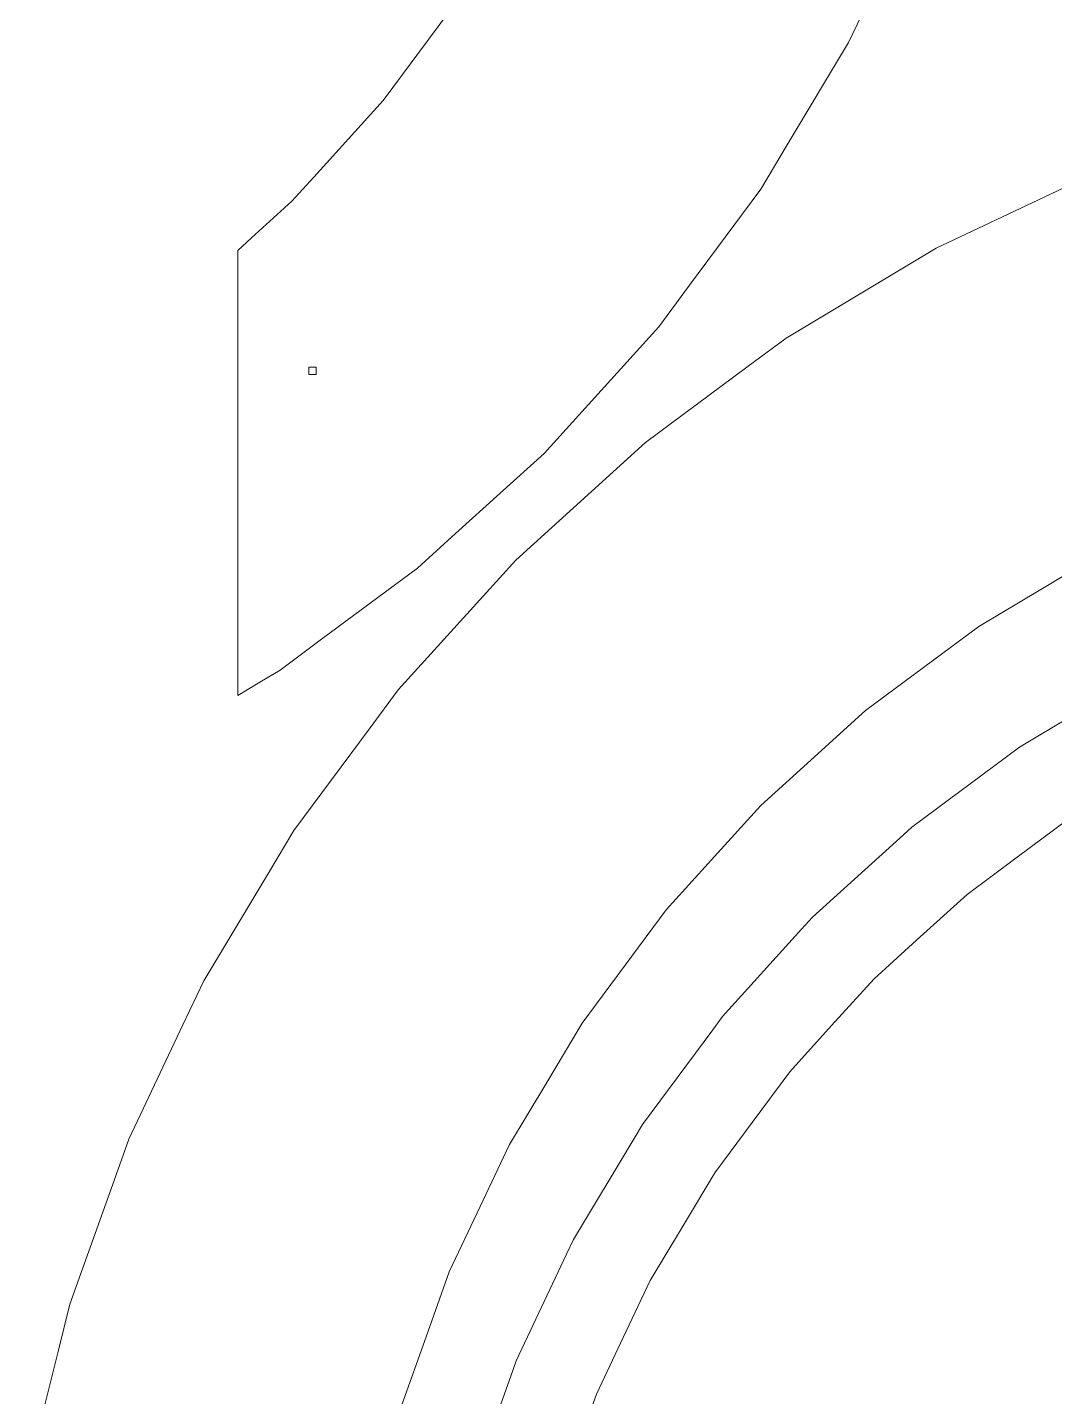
# Model space of a CAD drawing. Header units: centimetres. Extents: x -214 to 137, y -175 to 4.
# Drawn here: x -11.65 to -3.6, y -107.68 to -96.95 of the extents above; entities that cross this region are included whole.
import ezdxf

# ---------------------------------------------------------------- set-up
doc = ezdxf.new("R2010")
doc.units = ezdxf.units.CM
doc.header["$MEASUREMENT"] = 0
doc.layers.add('layer 1', color=7, linetype='Continuous')

msp = doc.modelspace()

# ---------------------------------------------------------------- linework, layer by layer
at = {"layer": 'layer 1', "color": 5, "lineweight": 9}
for points in [[(-8.22796, -96.66325), (-8.22796, -96.66325), (-8.71123, -97.31485), (-8.71123, -97.31485)], [(-5.21436, -97.06637), (-5.21436, -97.06637), (-5.0411, -96.70006), (-5.0411, -96.70006)], [(-5.69529, -97.86876), (-5.69529, -97.86876), (-5.21436, -97.06637), (-5.21436, -97.06637)], [(-8.71123, -97.31485), (-8.71123, -97.31485), (-8.86319, -97.51976), (-8.86319, -97.51976)], [(-8.86319, -97.51976), (-8.86319, -97.51976), (-9.408, -98.12086), (-9.408, -98.12086)], [(-5.90362, -98.21633), (-5.90362, -98.21633), (-5.69529, -97.86876), (-5.69529, -97.86876)], [(-3.28505, -98.0905), (-3.28505, -98.0905), (-3.6304, -98.25384), (-3.6304, -98.25384)], [(-9.408, -98.12086), (-9.408, -98.12086), (-9.57932, -98.30988), (-9.57932, -98.30988)], [(-6.46088, -98.96771), (-6.46088, -98.96771), (-5.90362, -98.21633), (-5.90362, -98.21633)], [(-9.57932, -98.30988), (-9.57932, -98.30988), (-9.89628, -98.59717), (-9.89628, -98.59717)], [(-3.6304, -98.25384), (-3.6304, -98.25384), (-4.52639, -98.67761), (-4.52639, -98.67761)], [(-9.89628, -98.59717), (-9.89628, -98.59717), (-10.00398, -98.69478), (-10.00398, -98.69478)], [(-10.00398, -98.69478), (-10.00398, -98.69478), (-10.00398, -99.06546), (-10.00398, -99.06546)], [(-4.52639, -98.67761), (-4.52639, -98.67761), (-4.85406, -98.87401), (-4.85406, -98.87401)], [(-6.70227, -99.29319), (-6.70227, -99.29319), (-6.46088, -98.96771), (-6.46088, -98.96771)], [(-4.85406, -98.87401), (-4.85406, -98.87401), (-5.7042, -99.38357), (-5.7042, -99.38357)], [(-10.00398, -99.06546), (-10.00398, -99.06546), (-10.00398, -99.86028), (-10.00398, -99.86028)], [(-7.3305, -99.98632), (-7.3305, -99.98632), (-6.70227, -99.29319), (-6.70227, -99.29319)], [(-5.7042, -99.38357), (-5.7042, -99.38357), (-6.01105, -99.61114), (-6.01105, -99.61114)], [(-9.3898, -99.60971), (-9.3898, -99.60971), (-9.44695, -99.60971), (-9.44695, -99.60971)], [(-9.44695, -99.60971), (-9.44695, -99.60971), (-9.44695, -99.66686), (-9.44695, -99.66686)], [(-9.3898, -99.66686), (-9.3898, -99.66686), (-9.3898, -99.60971), (-9.3898, -99.60971)], [(-6.01105, -99.61114), (-6.01105, -99.61114), (-6.80715, -100.20157), (-6.80715, -100.20157)], [(-9.44695, -99.66686), (-9.44695, -99.66686), (-9.3898, -99.66686), (-9.3898, -99.66686)], [(-10.00398, -99.86028), (-10.00398, -99.86028), (-10.00398, -101.47086), (-10.00398, -101.47086)], [(-7.60263, -100.28657), (-7.60263, -100.28657), (-7.3305, -99.98632), (-7.3305, -99.98632)], [(-6.80715, -100.20157), (-6.80715, -100.20157), (-7.09021, -100.45812), (-7.09021, -100.45812)], [(-8.29578, -100.91479), (-8.29578, -100.91479), (-7.60263, -100.28657), (-7.60263, -100.28657)], [(-7.09021, -100.45812), (-7.09021, -100.45812), (-7.82461, -101.12374), (-7.82461, -101.12374)], [(-8.59603, -101.18692), (-8.59603, -101.18692), (-8.29578, -100.91479), (-8.29578, -100.91479)], [(-3.70763, -101.35293), (-3.70763, -101.35293), (-3.24471, -101.07547), (-3.24471, -101.07547)], [(-9.34741, -101.74419), (-9.34741, -101.74419), (-8.59603, -101.18692), (-8.59603, -101.18692)], [(-7.82461, -101.12374), (-7.82461, -101.12374), (-8.08116, -101.4068), (-8.08116, -101.4068)], [(-8.08116, -101.4068), (-8.08116, -101.4068), (-8.74678, -102.1412), (-8.74678, -102.1412)], [(-4.19366, -101.64425), (-4.19366, -101.64425), (-3.70763, -101.35293), (-3.70763, -101.35293)], [(-10.00398, -101.47086), (-10.00398, -101.47086), (-10.00398, -102.18403), (-10.00398, -102.18403)], [(-4.62716, -101.96576), (-4.62716, -101.96576), (-4.19366, -101.64425), (-4.19366, -101.64425)], [(-9.67289, -101.98558), (-9.67289, -101.98558), (-9.34741, -101.74419), (-9.34741, -101.74419)], [(-5.0823, -102.30331), (-5.0823, -102.30331), (-4.62716, -101.96576), (-4.62716, -101.96576)], [(-10.00398, -102.18403), (-10.00398, -102.18403), (-9.83201, -102.08095), (-9.83201, -102.08095)], [(-9.83201, -102.08095), (-9.83201, -102.08095), (-9.67289, -101.98558), (-9.67289, -101.98558)], [(-8.74678, -102.1412), (-8.74678, -102.1412), (-8.97435, -102.44804), (-8.97435, -102.44804)], [(-3.08035, -102.11512), (-3.08035, -102.11512), (-3.87309, -102.59028), (-3.87309, -102.59028)], [(-3.08035, -102.11512), (-3.08035, -102.11512), (-3.87309, -102.59028), (-3.87309, -102.59028)], [(-3.08035, -102.11512), (-3.08035, -102.11512), (-3.87309, -102.59028), (-3.87309, -102.59028)], [(-3.08035, -102.11512), (-3.08035, -102.11512), (-3.87309, -102.59028), (-3.87309, -102.59028)], [(-3.08035, -102.11512), (-3.08035, -102.11512), (-3.87309, -102.59028), (-3.87309, -102.59028)], [(-5.48219, -102.66575), (-5.48219, -102.66575), (-5.0823, -102.30331), (-5.0823, -102.30331)], [(-8.97435, -102.44804), (-8.97435, -102.44804), (-9.56478, -103.24415), (-9.56478, -103.24415)], [(-3.87309, -102.59028), (-3.87309, -102.59028), (-3.97551, -102.66624), (-3.97551, -102.66624)], [(-3.87309, -102.59028), (-3.87309, -102.59028), (-3.97551, -102.66624), (-3.97551, -102.66624)], [(-3.87309, -102.59028), (-3.87309, -102.59028), (-3.97551, -102.66624), (-3.97551, -102.66624)], [(-3.87309, -102.59028), (-3.87309, -102.59028), (-3.97551, -102.66624), (-3.97551, -102.66624)], [(-3.87309, -102.59028), (-3.87309, -102.59028), (-3.97551, -102.66624), (-3.97551, -102.66624)], [(-5.90205, -103.0463), (-5.90205, -103.0463), (-5.48219, -102.66575), (-5.48219, -102.66575)], [(-3.97551, -102.66624), (-3.97551, -102.66624), (-4.71787, -103.21681), (-4.71787, -103.21681)], [(-3.97551, -102.66624), (-3.97551, -102.66624), (-4.71787, -103.21681), (-4.71787, -103.21681)], [(-3.97551, -102.66624), (-3.97551, -102.66624), (-4.71787, -103.21681), (-4.71787, -103.21681)], [(-3.97551, -102.66624), (-3.97551, -102.66624), (-4.71787, -103.21681), (-4.71787, -103.21681)], [(-3.97551, -102.66624), (-3.97551, -102.66624), (-4.71787, -103.21681), (-4.71787, -103.21681)], [(-6.2645, -103.44619), (-6.2645, -103.44619), (-5.90205, -103.0463), (-5.90205, -103.0463)], [(-9.56478, -103.24415), (-9.56478, -103.24415), (-9.76118, -103.57182), (-9.76118, -103.57182)], [(-4.71787, -103.21681), (-4.71787, -103.21681), (-4.81235, -103.30244), (-4.81235, -103.30244)], [(-4.71787, -103.21681), (-4.71787, -103.21681), (-4.81235, -103.30244), (-4.81235, -103.30244)], [(-4.71787, -103.21681), (-4.71787, -103.21681), (-4.81235, -103.30244), (-4.81235, -103.30244)], [(-4.71787, -103.21681), (-4.71787, -103.21681), (-4.81235, -103.30244), (-4.81235, -103.30244)], [(-4.71787, -103.21681), (-4.71787, -103.21681), (-4.81235, -103.30244), (-4.81235, -103.30244)], [(-4.81235, -103.30244), (-4.81235, -103.30244), (-5.49717, -103.92312), (-5.49717, -103.92312)], [(-4.81235, -103.30244), (-4.81235, -103.30244), (-5.49717, -103.92312), (-5.49717, -103.92312)], [(-4.81235, -103.30244), (-4.81235, -103.30244), (-5.49717, -103.92312), (-5.49717, -103.92312)], [(-4.81235, -103.30244), (-4.81235, -103.30244), (-5.49717, -103.92312), (-5.49717, -103.92312)], [(-4.81235, -103.30244), (-4.81235, -103.30244), (-5.49717, -103.92312), (-5.49717, -103.92312)], [(-6.64504, -103.86605), (-6.64504, -103.86605), (-6.2645, -103.44619), (-6.2645, -103.44619)], [(-9.76118, -103.57182), (-9.76118, -103.57182), (-10.27073, -104.42196), (-10.27073, -104.42196)], [(-6.96653, -104.29954), (-6.96653, -104.29954), (-6.64504, -103.86605), (-6.64504, -103.86605)], [(-5.5828, -104.0176), (-5.5828, -104.0176), (-6.20349, -104.70242), (-6.20349, -104.70242)], [(-5.5828, -104.0176), (-5.5828, -104.0176), (-6.20349, -104.70242), (-6.20349, -104.70242)], [(-5.5828, -104.0176), (-5.5828, -104.0176), (-6.20349, -104.70242), (-6.20349, -104.70242)], [(-5.5828, -104.0176), (-5.5828, -104.0176), (-6.20349, -104.70242), (-6.20349, -104.70242)], [(-5.5828, -104.0176), (-5.5828, -104.0176), (-6.20349, -104.70242), (-6.20349, -104.70242)], [(-5.49717, -103.92312), (-5.49717, -103.92312), (-5.5828, -104.0176), (-5.5828, -104.0176)], [(-5.49717, -103.92312), (-5.49717, -103.92312), (-5.5828, -104.0176), (-5.5828, -104.0176)], [(-5.49717, -103.92312), (-5.49717, -103.92312), (-5.5828, -104.0176), (-5.5828, -104.0176)], [(-5.49717, -103.92312), (-5.49717, -103.92312), (-5.5828, -104.0176), (-5.5828, -104.0176)], [(-5.49717, -103.92312), (-5.49717, -103.92312), (-5.5828, -104.0176), (-5.5828, -104.0176)], [(-7.30409, -104.75469), (-7.30409, -104.75469), (-6.96653, -104.29954), (-6.96653, -104.29954)], [(-10.27073, -104.42196), (-10.27073, -104.42196), (-10.43407, -104.7673), (-10.43407, -104.7673)], [(-10.43407, -104.7673), (-10.43407, -104.7673), (-10.85784, -105.6633), (-10.85784, -105.6633)], [(-7.58155, -105.2176), (-7.58155, -105.2176), (-7.30409, -104.75469), (-7.30409, -104.75469)], [(-6.20349, -104.70242), (-6.20349, -104.70242), (-6.27945, -104.80484), (-6.27945, -104.80484)], [(-6.20349, -104.70242), (-6.20349, -104.70242), (-6.27945, -104.80484), (-6.27945, -104.80484)], [(-6.20349, -104.70242), (-6.20349, -104.70242), (-6.27945, -104.80484), (-6.27945, -104.80484)], [(-6.20349, -104.70242), (-6.20349, -104.70242), (-6.27945, -104.80484), (-6.27945, -104.80484)], [(-6.20349, -104.70242), (-6.20349, -104.70242), (-6.27945, -104.80484), (-6.27945, -104.80484)], [(-6.27945, -104.80484), (-6.27945, -104.80484), (-6.83002, -105.54719), (-6.83002, -105.54719)], [(-6.27945, -104.80484), (-6.27945, -104.80484), (-6.83002, -105.54719), (-6.83002, -105.54719)], [(-6.27945, -104.80484), (-6.27945, -104.80484), (-6.83002, -105.54719), (-6.83002, -105.54719)], [(-6.27945, -104.80484), (-6.27945, -104.80484), (-6.83002, -105.54719), (-6.83002, -105.54719)], [(-6.27945, -104.80484), (-6.27945, -104.80484), (-6.83002, -105.54719), (-6.83002, -105.54719)], [(-7.87287, -105.70364), (-7.87287, -105.70364), (-7.58155, -105.2176), (-7.58155, -105.2176)], [(-6.83002, -105.54719), (-6.83002, -105.54719), (-6.89557, -105.65657), (-6.89557, -105.65657)], [(-6.83002, -105.54719), (-6.83002, -105.54719), (-6.89557, -105.65657), (-6.89557, -105.65657)], [(-6.83002, -105.54719), (-6.83002, -105.54719), (-6.89557, -105.65657), (-6.89557, -105.65657)], [(-6.83002, -105.54719), (-6.83002, -105.54719), (-6.89557, -105.65657), (-6.89557, -105.65657)], [(-6.83002, -105.54719), (-6.83002, -105.54719), (-6.89557, -105.65657), (-6.89557, -105.65657)], [(-10.85784, -105.6633), (-10.85784, -105.6633), (-10.98654, -106.02299), (-10.98654, -106.02299)], [(-8.10363, -106.19152), (-8.10363, -106.19152), (-7.87287, -105.70364), (-7.87287, -105.70364)], [(-6.89557, -105.65657), (-6.89557, -105.65657), (-7.37072, -106.44932), (-7.37072, -106.44932)], [(-6.89557, -105.65657), (-6.89557, -105.65657), (-7.37072, -106.44932), (-7.37072, -106.44932)], [(-6.89557, -105.65657), (-6.89557, -105.65657), (-7.37072, -106.44932), (-7.37072, -106.44932)], [(-6.89557, -105.65657), (-6.89557, -105.65657), (-7.37072, -106.44932), (-7.37072, -106.44932)], [(-6.89557, -105.65657), (-6.89557, -105.65657), (-7.37072, -106.44932), (-7.37072, -106.44932)], [(-10.98654, -106.02299), (-10.98654, -106.02299), (-11.32045, -106.9562), (-11.32045, -106.9562)], [(-8.3459, -106.70377), (-8.3459, -106.70377), (-8.10363, -106.19152), (-8.10363, -106.19152)], [(-7.37072, -106.44932), (-7.37072, -106.44932), (-7.42524, -106.56459), (-7.42524, -106.56459)], [(-7.37072, -106.44932), (-7.37072, -106.44932), (-7.42524, -106.56459), (-7.42524, -106.56459)], [(-7.37072, -106.44932), (-7.37072, -106.44932), (-7.42524, -106.56459), (-7.42524, -106.56459)], [(-7.37072, -106.44932), (-7.37072, -106.44932), (-7.42524, -106.56459), (-7.42524, -106.56459)], [(-7.37072, -106.44932), (-7.37072, -106.44932), (-7.42524, -106.56459), (-7.42524, -106.56459)], [(-7.42524, -106.56459), (-7.42524, -106.56459), (-7.8204, -107.40009), (-7.8204, -107.40009)], [(-7.42524, -106.56459), (-7.42524, -106.56459), (-7.8204, -107.40009), (-7.8204, -107.40009)], [(-7.42524, -106.56459), (-7.42524, -106.56459), (-7.8204, -107.40009), (-7.8204, -107.40009)], [(-7.42524, -106.56459), (-7.42524, -106.56459), (-7.8204, -107.40009), (-7.8204, -107.40009)], [(-7.42524, -106.56459), (-7.42524, -106.56459), (-7.8204, -107.40009), (-7.8204, -107.40009)], [(-8.52772, -107.21193), (-8.52772, -107.21193), (-8.3459, -106.70377), (-8.3459, -106.70377)], [(-11.32045, -106.9562), (-11.32045, -106.9562), (-11.41328, -107.32678), (-11.41328, -107.32678)], [(-8.71862, -107.74546), (-8.71862, -107.74546), (-8.52772, -107.21193), (-8.52772, -107.21193)], [(-11.41328, -107.32678), (-11.41328, -107.32678), (-11.6541, -108.28823), (-11.6541, -108.28823)], [(-7.8204, -107.40009), (-7.8204, -107.40009), (-7.86336, -107.52015), (-7.86336, -107.52015)], [(-7.8204, -107.40009), (-7.8204, -107.40009), (-7.86336, -107.52015), (-7.86336, -107.52015)], [(-7.8204, -107.40009), (-7.8204, -107.40009), (-7.86336, -107.52015), (-7.86336, -107.52015)], [(-7.8204, -107.40009), (-7.8204, -107.40009), (-7.86336, -107.52015), (-7.86336, -107.52015)], [(-7.8204, -107.40009), (-7.8204, -107.40009), (-7.86336, -107.52015), (-7.86336, -107.52015)], [(-7.86336, -107.52015), (-7.86336, -107.52015), (-8.17473, -108.39036), (-8.17473, -108.39036)], [(-7.86336, -107.52015), (-7.86336, -107.52015), (-8.17473, -108.39036), (-8.17473, -108.39036)], [(-7.86336, -107.52015), (-7.86336, -107.52015), (-8.17473, -108.39036), (-8.17473, -108.39036)], [(-7.86336, -107.52015), (-7.86336, -107.52015), (-8.17473, -108.39036), (-8.17473, -108.39036)], [(-7.86336, -107.52015), (-7.86336, -107.52015), (-8.17473, -108.39036), (-8.17473, -108.39036)]]:
    msp.add_open_spline(points, degree=3, dxfattribs=at)
at = {"layer": 'layer 1', "color": 1, "lineweight": 9}
for points in [[(-3.49416, -103.15737), (-3.49416, -103.15737), (-3.89234, -103.45268), (-3.89234, -103.45268)], [(-3.49416, -103.15737), (-3.49416, -103.15737), (-3.89234, -103.45268), (-3.89234, -103.45268)], [(-3.49416, -103.15737), (-3.49416, -103.15737), (-3.89234, -103.45268), (-3.89234, -103.45268)], [(-3.49416, -103.15737), (-3.49416, -103.15737), (-3.89234, -103.45268), (-3.89234, -103.45268)], [(-3.49416, -103.15737), (-3.49416, -103.15737), (-3.89234, -103.45268), (-3.89234, -103.45268)], [(-3.89234, -103.45268), (-3.89234, -103.45268), (-4.28516, -103.74403), (-4.28516, -103.74403)], [(-3.89234, -103.45268), (-3.89234, -103.45268), (-4.28516, -103.74403), (-4.28516, -103.74403)], [(-3.89234, -103.45268), (-3.89234, -103.45268), (-4.28516, -103.74403), (-4.28516, -103.74403)], [(-3.89234, -103.45268), (-3.89234, -103.45268), (-4.28516, -103.74403), (-4.28516, -103.74403)], [(-3.89234, -103.45268), (-3.89234, -103.45268), (-4.28516, -103.74403), (-4.28516, -103.74403)], [(-4.28516, -103.74403), (-4.28516, -103.74403), (-4.65249, -104.07691), (-4.65249, -104.07691)], [(-4.28516, -103.74403), (-4.28516, -103.74403), (-4.65249, -104.07691), (-4.65249, -104.07691)], [(-4.28516, -103.74403), (-4.28516, -103.74403), (-4.65249, -104.07691), (-4.65249, -104.07691)], [(-4.28516, -103.74403), (-4.28516, -103.74403), (-4.65249, -104.07691), (-4.65249, -104.07691)], [(-4.28516, -103.74403), (-4.28516, -103.74403), (-4.65249, -104.07691), (-4.65249, -104.07691)], [(-4.65249, -104.07691), (-4.65249, -104.07691), (-5.01489, -104.40542), (-5.01489, -104.40542)], [(-4.65249, -104.07691), (-4.65249, -104.07691), (-5.01489, -104.40542), (-5.01489, -104.40542)], [(-4.65249, -104.07691), (-4.65249, -104.07691), (-5.01489, -104.40542), (-5.01489, -104.40542)], [(-4.65249, -104.07691), (-4.65249, -104.07691), (-5.01489, -104.40542), (-5.01489, -104.40542)], [(-4.65249, -104.07691), (-4.65249, -104.07691), (-5.01489, -104.40542), (-5.01489, -104.40542)], [(-5.01489, -104.40542), (-5.01489, -104.40542), (-5.34778, -104.77268), (-5.34778, -104.77268)], [(-5.01489, -104.40542), (-5.01489, -104.40542), (-5.34778, -104.77268), (-5.34778, -104.77268)], [(-5.01489, -104.40542), (-5.01489, -104.40542), (-5.34778, -104.77268), (-5.34778, -104.77268)], [(-5.01489, -104.40542), (-5.01489, -104.40542), (-5.34778, -104.77268), (-5.34778, -104.77268)], [(-5.01489, -104.40542), (-5.01489, -104.40542), (-5.34778, -104.77268), (-5.34778, -104.77268)], [(-5.34778, -104.77268), (-5.34778, -104.77268), (-5.67625, -105.13511), (-5.67625, -105.13511)], [(-5.34778, -104.77268), (-5.34778, -104.77268), (-5.67625, -105.13511), (-5.67625, -105.13511)], [(-5.34778, -104.77268), (-5.34778, -104.77268), (-5.67625, -105.13511), (-5.67625, -105.13511)], [(-5.34778, -104.77268), (-5.34778, -104.77268), (-5.67625, -105.13511), (-5.67625, -105.13511)], [(-5.34778, -104.77268), (-5.34778, -104.77268), (-5.67625, -105.13511), (-5.67625, -105.13511)], [(-5.67625, -105.13511), (-5.67625, -105.13511), (-5.97154, -105.53327), (-5.97154, -105.53327)], [(-5.67625, -105.13511), (-5.67625, -105.13511), (-5.97154, -105.53327), (-5.97154, -105.53327)], [(-5.67625, -105.13511), (-5.67625, -105.13511), (-5.97154, -105.53327), (-5.97154, -105.53327)], [(-5.67625, -105.13511), (-5.67625, -105.13511), (-5.97154, -105.53327), (-5.97154, -105.53327)], [(-5.67625, -105.13511), (-5.67625, -105.13511), (-5.97154, -105.53327), (-5.97154, -105.53327)], [(-5.97154, -105.53327), (-5.97154, -105.53327), (-6.26291, -105.92611), (-6.26291, -105.92611)], [(-5.97154, -105.53327), (-5.97154, -105.53327), (-6.26291, -105.92611), (-6.26291, -105.92611)], [(-5.97154, -105.53327), (-5.97154, -105.53327), (-6.26291, -105.92611), (-6.26291, -105.92611)], [(-5.97154, -105.53327), (-5.97154, -105.53327), (-6.26291, -105.92611), (-6.26291, -105.92611)], [(-5.97154, -105.53327), (-5.97154, -105.53327), (-6.26291, -105.92611), (-6.26291, -105.92611)], [(-6.26291, -105.92611), (-6.26291, -105.92611), (-6.51774, -106.35128), (-6.51774, -106.35128)], [(-6.26291, -105.92611), (-6.26291, -105.92611), (-6.51774, -106.35128), (-6.51774, -106.35128)], [(-6.26291, -105.92611), (-6.26291, -105.92611), (-6.51774, -106.35128), (-6.51774, -106.35128)], [(-6.26291, -105.92611), (-6.26291, -105.92611), (-6.51774, -106.35128), (-6.51774, -106.35128)], [(-6.26291, -105.92611), (-6.26291, -105.92611), (-6.51774, -106.35128), (-6.51774, -106.35128)], [(-6.51774, -106.35128), (-6.51774, -106.35128), (-6.76922, -106.77084), (-6.76922, -106.77084)], [(-6.51774, -106.35128), (-6.51774, -106.35128), (-6.76922, -106.77084), (-6.76922, -106.77084)], [(-6.51774, -106.35128), (-6.51774, -106.35128), (-6.76922, -106.77084), (-6.76922, -106.77084)], [(-6.51774, -106.35128), (-6.51774, -106.35128), (-6.76922, -106.77084), (-6.76922, -106.77084)], [(-6.51774, -106.35128), (-6.51774, -106.35128), (-6.76922, -106.77084), (-6.76922, -106.77084)], [(-6.76922, -106.77084), (-6.76922, -106.77084), (-6.98114, -107.21893), (-6.98114, -107.21893)], [(-6.76922, -106.77084), (-6.76922, -106.77084), (-6.98114, -107.21893), (-6.98114, -107.21893)], [(-6.76922, -106.77084), (-6.76922, -106.77084), (-6.98114, -107.21893), (-6.98114, -107.21893)], [(-6.76922, -106.77084), (-6.76922, -106.77084), (-6.98114, -107.21893), (-6.98114, -107.21893)], [(-6.76922, -106.77084), (-6.76922, -106.77084), (-6.98114, -107.21893), (-6.98114, -107.21893)], [(-6.98114, -107.21893), (-6.98114, -107.21893), (-7.19025, -107.66111), (-7.19025, -107.66111)], [(-6.98114, -107.21893), (-6.98114, -107.21893), (-7.19025, -107.66111), (-7.19025, -107.66111)], [(-6.98114, -107.21893), (-6.98114, -107.21893), (-7.19025, -107.66111), (-7.19025, -107.66111)], [(-6.98114, -107.21893), (-6.98114, -107.21893), (-7.19025, -107.66111), (-7.19025, -107.66111)], [(-6.98114, -107.21893), (-6.98114, -107.21893), (-7.19025, -107.66111), (-7.19025, -107.66111)], [(-7.19025, -107.66111), (-7.19025, -107.66111), (-7.35728, -108.12784), (-7.35728, -108.12784)], [(-7.19025, -107.66111), (-7.19025, -107.66111), (-7.35728, -108.12784), (-7.35728, -108.12784)], [(-7.19025, -107.66111), (-7.19025, -107.66111), (-7.35728, -108.12784), (-7.35728, -108.12784)], [(-7.19025, -107.66111), (-7.19025, -107.66111), (-7.35728, -108.12784), (-7.35728, -108.12784)], [(-7.19025, -107.66111), (-7.19025, -107.66111), (-7.35728, -108.12784), (-7.35728, -108.12784)]]:
    msp.add_open_spline(points, degree=3, dxfattribs=at)

doc.saveas('drawing.dxf')
